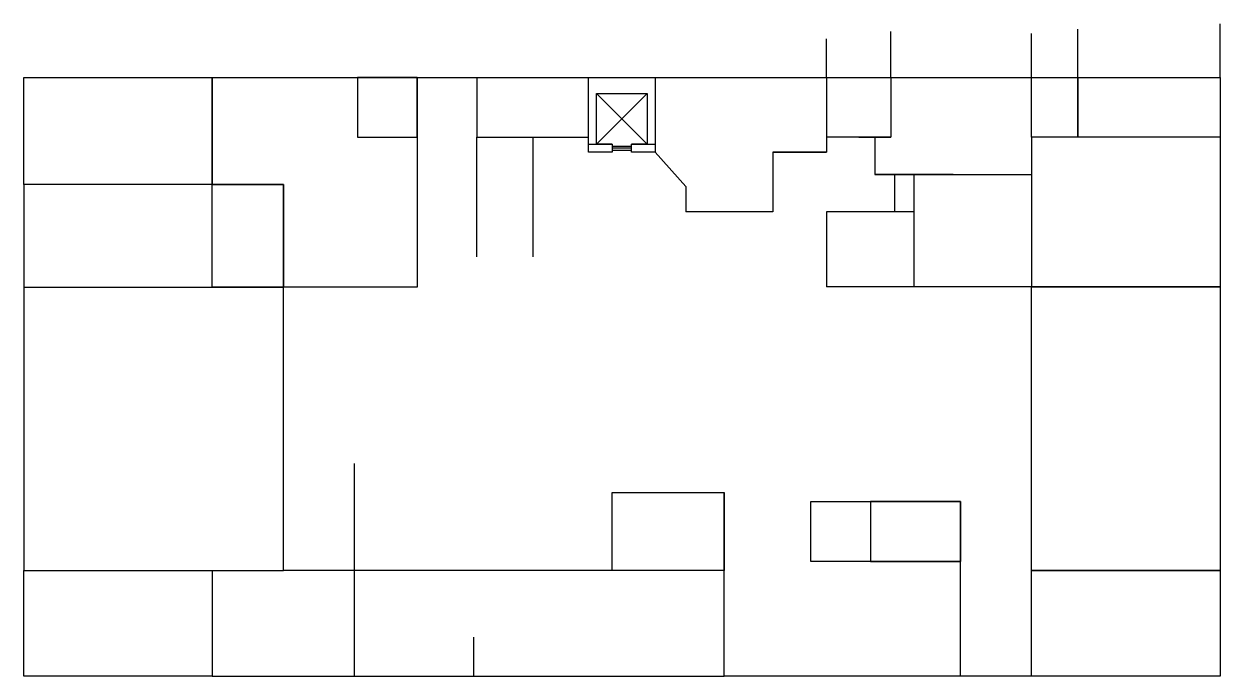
# Model space of a CAD drawing. Header units: centimetres. Extents: x 11001 to 51001, y 4621 to 26416.
import ezdxf

# ---------------------------------------------------------------- set-up
doc = ezdxf.new("R2010")
doc.units = ezdxf.units.CM

msp = doc.modelspace()

# ---------------------------------------------------------------- linework, layer by layer
for p, q in [((26151, 24631), (26151, 22631)), ((37841, 24631), (37841, 22131)), ((39991, 24631), (39991, 22631)), ((31846, 24096), (30146, 22396)), ((30146, 24096), (31846, 22396)), ((26151, 22631), (29881, 22631)), ((39991, 22631), (37841, 22631)), ((38916, 22631), (39991, 22631)), ((39453, 22631), (39453, 21381)), ((44691, 22631), (44691, 17631)), ((30676, 22396), (30676, 22263)), ((30676, 22330), (31316, 22330)), ((31316, 22263), (30676, 22263)), ((30676, 22263), (30676, 22131)), ((30676, 22197), (31316, 22197)), ((32111, 22131), (33137, 20981)), ((36041, 22131), (37841, 22131)), ((39453, 21381), (44691, 21381)), ((42072, 21381), (39453, 21381)), ((39453, 21381), (40763, 21381)), ((40763, 21381), (39453, 21381)), ((40108, 21381), (40108, 20131)), ((40763, 21381), (40763, 17631)), ((33137, 20981), (33137, 20131)), ((36041, 20131), (33137, 20131)), ((40763, 20131), (37841, 20131)), ((37841, 20131), (37841, 17631)), ((11001, 17621), (19676, 17621)), ((22051, 4621), (22051, 11727)), ((34421, 4621), (34421, 10751)), ((42316, 4621), (42316, 10451)), ((34421, 8151), (19676, 8151)), ((26051, 4621), (26051, 5925)), ((17301, 4621), (22051, 4621)), ((22051, 4621), (26051, 4621)), ((26051, 4621), (34421, 4621)), ((44691, 4621), (34421, 4621))]:
    msp.add_line(p, q)
for points in [[(46251, 24631), (51001, 24631), (51001, 26416)], [(37841, 24631), (39991, 24631), (39991, 26169)], [(39991, 24631), (44691, 24631), (44691, 26100)], [(44691, 24631), (46241, 24631), (46241, 26237)], [(32111, 24631), (37841, 24631), (37841, 25920)], [(11001, 24631), (17301, 24631), (17301, 21051), (11001, 21051), (11001, 24631)], [(17301, 24631), (24151, 24631), (24151, 17621), (19676, 17621), (19676, 21051), (17301, 21051), (17301, 24631)], [(24151, 24631), (26151, 24631)], [(26151, 24631), (29881, 24631)], [(29881, 24631), (32111, 24631), (32111, 22131), (31316, 22131)], [(30676, 22131), (29881, 22131), (29881, 24631)], [(51001, 24631), (51001, 20981), (51001, 17631), (37841, 17631)], [(51001, 24631), (51001, 22631), (46241, 22631), (46241, 24631), (51001, 24631)], [(30676, 22396), (30146, 22396), (30146, 24096), (31846, 24096), (31846, 22396), (31316, 22396)], [(26151, 18631), (26151, 22631), (28016, 22631), (28016, 18631)], [(30146, 22131), (29881, 22131), (29881, 22396), (30146, 22396)], [(30146, 22396), (30411, 22396)], [(30411, 22131), (30146, 22131)], [(30411, 22396), (30676, 22396), (30676, 22131), (30411, 22131)], [(31581, 22131), (31316, 22131), (31316, 22396), (31581, 22396)], [(31581, 22396), (31846, 22396)], [(31846, 22131), (31581, 22131)], [(31846, 22396), (32111, 22396), (32111, 22131), (31846, 22131)], [(37841, 22131), (36041, 22131), (36041, 20131)], [(11001, 21051), (11001, 17621)], [(11001, 17621), (11001, 8151), (19676, 8151), (19676, 21051), (11001, 21051)], [(51001, 17631), (51001, 8151), (44691, 8151), (44691, 17631), (51001, 17631)], [(42316, 10451), (42316, 8451), (37316, 8451), (37316, 10451), (42316, 10451), (42316, 8451)], [(37316, 10451), (39316, 10451), (39316, 8451), (37316, 8451), (37316, 10451), (39316, 10451)], [(17301, 8151), (17301, 4621), (11001, 4621), (11001, 8151), (17301, 8151)], [(22051, 8151), (19676, 8151)], [(51001, 8151), (51001, 4621), (44691, 4621), (44691, 8151), (51001, 8151)]]:
    msp.add_lwpolyline(points)
for points in [[(24151, 24631), (22151, 24631), (22151, 22631), (24151, 22631)], [(46241, 22631), (44691, 22631), (44691, 24631), (46241, 24631)], [(17301, 21051), (19676, 21051), (19676, 17621), (17301, 17621)], [(30676, 10751), (34421, 10751), (34421, 8151), (30676, 8151)], [(42316, 10451), (39316, 10451), (39316, 8451), (42316, 8451)]]:
    msp.add_lwpolyline(points, close=True)

doc.saveas('drawing.dxf')
